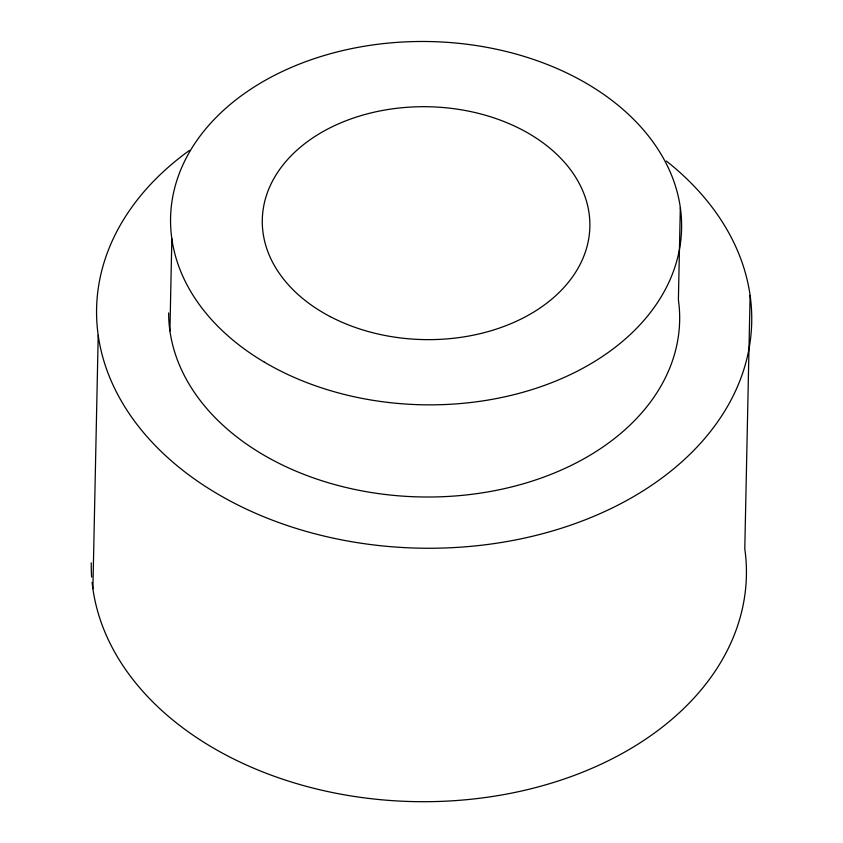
<?xml version="1.0" encoding="UTF-8"?>
<svg xmlns="http://www.w3.org/2000/svg" width="843" height="843" viewBox="0 0 843 843"><rect width="100%" height="100%" fill="white"/><g stroke="black" fill="none" stroke-linecap="round" stroke-linejoin="round"><path stroke-width="1.26" d="M92.899 588.72L98.21 335.272M169.917 330.888L171.846 238.727M680.322 207.61L678.394 299.771A255.555 181.645 1.2 0 1 437.148 496.896A255.555 181.645 1.2 0 1 168.632 312.943M750.101 295.387L744.79 548.835A327.632 232.879 1.2 0 1 447.148 801.103A327.632 232.879 1.2 0 1 92.119 582.302M91.666 577.128A327.632 232.879 1.2 0 1 91.265 562.818M666.37 161.034A327.632 232.879 1.2 0 1 649.521 486.706A327.632 232.879 1.2 0 1 190.95 476.485A327.632 232.879 1.2 0 1 189.454 150.412M264.407 362.174A255.555 181.645 1.2 0 0 678.288 254.997A255.555 181.645 1.2 0 0 335.567 52.34A255.555 181.645 1.2 0 0 264.407 362.174M330.287 316.641A163.816 116.439 1.2 0 0 589.046 236.609A163.816 116.439 1.2 0 0 358.918 116.26A163.816 116.439 1.2 0 0 330.287 316.641"/></g></svg>
